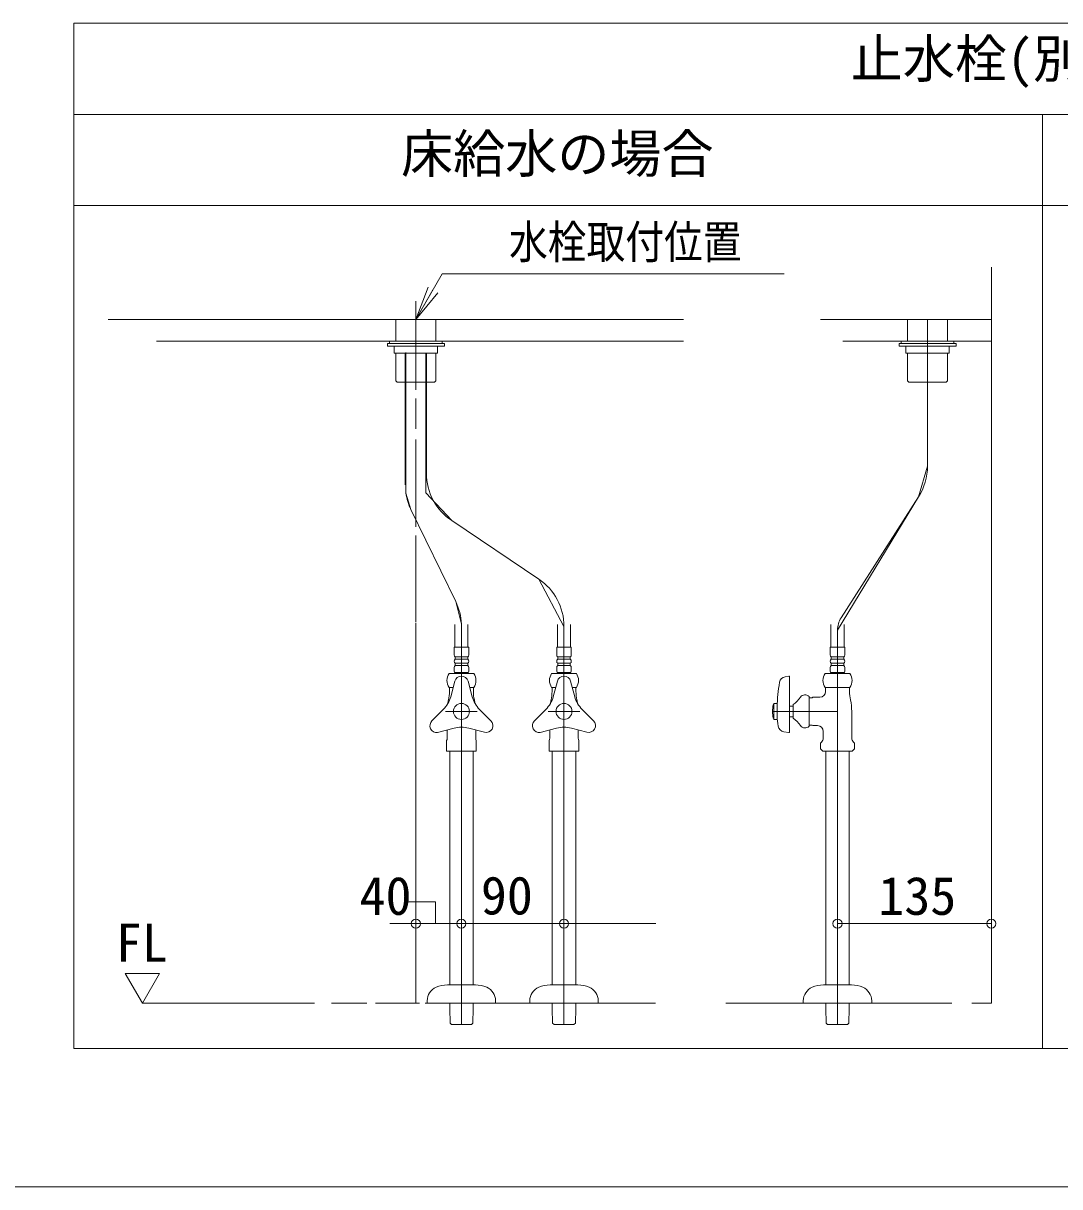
# Model space of a CAD drawing. Units: millimetres, scale not verified. Extents: x -1002 to 1011, y -687 to 676.
# Drawn here: x -43.9 to 354, y -687.1 to -240.3 of the extents above; entities that cross this region are included whole.
import ezdxf
from ezdxf.enums import TextEntityAlignment as Align

# ---------------------------------------------------------------- set-up
doc = ezdxf.new("R2010")
doc.units = ezdxf.units.MM
doc.header["$LTSCALE"] = 5
doc.layers.add('F-0', color=7, linetype='Continuous', lineweight=15)
doc.styles.add('ＭＳ ゴシック', font='')
doc.styles.get('ＭＳ ゴシック').set_extended_font_data('MS Gothic')

msp = doc.modelspace()

# ---------------------------------------------------------------- linework, layer by layer
at = {"layer": 'F-0', "lineweight": 18}
for p, q in [((-24.461, -634.044), (-24.461, -240.294)), ((-24.461, -240.294), (719.289, -240.294)), ((-24.461, -275.294), (719.289, -275.294)), ((347.414, -634.044), (347.414, -275.294)), ((347.414, -634.044), (-24.461, -634.044))]:
    msp.add_line(p, q, dxfattribs=at)
at = {"layer": 'F-0'}
for p, q in [((-24.461, -310.294), (347.414, -310.294)), ((347.414, -310.294), (719.289, -310.294)), ((327.726, -333.919), (327.726, -616.544)), ((106.789, -354.044), (116.892, -336.544)), ((116.892, -336.544), (248.142, -336.544)), ((106.789, -354.044), (111.457, -341.584)), ((106.789, -354.044), (113.351, -342.678)), ((106.789, -354.044), (115.246, -343.771)), ((106.789, -347.017), (106.789, -381.038)), ((-11.336, -354.044), (7.432, -354.044)), ((209.601, -354.044), (7.224, -354.044)), ((99.133, -354.044), (99.133, -362.357)), ((114.445, -362.357), (114.445, -354.044)), ((262.101, -354.044), (327.726, -354.044)), ((327.726, -354.044), (271.189, -354.044)), ((295.57, -362.357), (295.57, -354.044)), ((303.226, -410.36), (303.226, -354.044)), ((303.226, -410.36), (303.226, -354.044)), ((310.883, -354.044), (310.883, -362.357)), ((209.601, -362.357), (7.233, -362.357)), ((7.503, -362.357), (209.601, -362.357)), ((95.851, -363.232), (95.851, -364.325)), ((117.726, -363.232), (95.851, -363.232)), ((95.851, -364.325), (117.726, -364.325)), ((96.726, -362.357), (116.851, -362.357)), ((96.726, -363.232), (96.726, -362.357)), ((116.851, -363.232), (96.726, -363.232)), ((115.101, -364.325), (98.476, -364.325)), ((98.476, -364.325), (98.476, -366.95)), ((115.101, -366.95), (115.101, -364.325)), ((116.851, -362.357), (116.851, -363.232)), ((117.726, -364.325), (117.726, -363.232)), ((117.726, -363.888), (117.726, -364.325)), ((292.289, -364.325), (292.289, -363.232)), ((292.289, -363.232), (314.164, -363.232)), ((292.289, -363.888), (292.289, -364.325)), ((314.164, -364.325), (292.289, -364.325)), ((293.164, -362.357), (293.164, -363.232)), ((313.289, -362.357), (293.164, -362.357)), ((293.164, -363.232), (313.289, -363.232)), ((294.914, -364.325), (311.539, -364.325)), ((294.914, -366.95), (294.914, -364.325)), ((311.539, -364.325), (311.539, -366.95)), ((313.289, -363.232), (313.289, -362.357)), ((314.164, -363.232), (314.164, -364.325)), ((98.476, -366.95), (115.101, -366.95)), ((99.133, -366.95), (99.133, -377.625)), ((102.717, -417.485), (102.717, -366.95)), ((102.961, -366.69), (102.961, -420.738)), ((110.617, -366.95), (110.617, -420.601)), ((110.86, -413.126), (110.86, -366.95)), ((114.445, -377.625), (114.445, -366.95)), ((311.539, -366.95), (294.914, -366.95)), ((295.57, -377.625), (295.57, -366.95)), ((310.883, -366.95), (310.883, -377.625)), ((99.461, -377.954), (99.133, -377.625)), ((99.57, -378.063), (99.461, -377.954)), ((99.57, -378.063), (113.614, -378.063)), ((113.614, -378.063), (114.008, -378.063)), ((114.117, -377.954), (114.008, -378.063)), ((114.445, -377.625), (114.117, -377.954)), ((295.57, -377.625), (295.898, -377.954)), ((295.898, -377.954), (296.008, -378.063)), ((296.401, -378.063), (296.008, -378.063)), ((310.445, -378.063), (296.401, -378.063)), ((310.445, -378.063), (310.554, -377.954)), ((310.554, -377.954), (310.883, -377.625)), ((106.789, -384.332), (106.789, -396)), ((106.789, -400.118), (106.789, -433.61)), ((104.922, -427.055), (102.961, -420.738)), ((120.542, -431.287), (110.617, -420.601)), ((268.664, -473.342), (299.778, -422.149)), ((104.922, -427.055), (122.084, -462.331)), ((104.922, -427.055), (122.084, -462.331)), ((120.542, -431.287), (153.982, -453.739)), ((153.982, -453.739), (120.542, -431.287)), ((106.789, -437.041), (106.789, -470.088)), ((163.664, -471.901), (153.982, -453.739)), ((124.272, -471.049), (122.084, -462.331)), ((106.789, -470.56), (106.789, -489.199)), ((121.773, -471.163), (121.773, -479.913)), ((124.289, -471.901), (124.289, -479.913)), ((124.289, -471.901), (124.289, -504.544)), ((126.804, -479.913), (126.804, -471.163)), ((161.148, -471.163), (161.148, -479.913)), ((163.664, -471.901), (163.664, -479.913)), ((163.664, -471.901), (163.664, -504.544)), ((166.179, -479.913), (166.179, -471.163)), ((266.148, -479.913), (266.148, -471.163)), ((268.664, -473.342), (268.664, -479.913)), ((268.664, -473.342), (268.664, -624.747)), ((271.179, -471.163), (271.179, -479.913)), ((106.789, -476.611), (106.789, -593.293)), ((127.089, -479.913), (121.489, -479.913)), ((121.489, -479.913), (121.489, -482.866)), ((124.289, -479.913), (124.289, -624.747)), ((127.089, -482.866), (127.089, -479.913)), ((166.464, -479.913), (160.864, -479.913)), ((160.864, -479.913), (160.864, -482.866)), ((163.664, -479.913), (163.664, -624.747)), ((166.464, -482.866), (166.464, -479.913)), ((265.864, -479.913), (271.464, -479.913)), ((265.864, -482.866), (265.864, -479.913)), ((268.664, -479.913), (268.664, -504.544)), ((271.464, -479.913), (271.464, -482.866)), ((121.883, -483.632), (126.695, -483.632)), ((121.883, -484.507), (121.883, -483.632)), ((126.695, -484.507), (121.883, -484.507)), ((121.883, -486.038), (126.695, -486.038)), ((121.883, -486.913), (121.883, -486.038)), ((126.695, -486.913), (121.883, -486.913)), ((126.695, -483.632), (126.695, -484.507)), ((126.695, -486.038), (126.695, -486.913)), ((161.258, -483.632), (166.07, -483.632)), ((161.258, -484.507), (161.258, -483.632)), ((166.07, -484.507), (161.258, -484.507)), ((161.258, -486.038), (166.07, -486.038)), ((161.258, -486.913), (161.258, -486.038)), ((166.07, -486.913), (161.258, -486.913)), ((166.07, -483.632), (166.07, -484.507)), ((166.07, -486.038), (166.07, -486.913)), ((271.07, -483.632), (266.258, -483.632)), ((266.258, -483.632), (266.258, -484.507)), ((266.258, -484.507), (271.07, -484.507)), ((271.07, -486.038), (266.258, -486.038)), ((266.258, -486.038), (266.258, -486.913)), ((266.258, -486.913), (271.07, -486.913)), ((271.07, -484.507), (271.07, -483.632)), ((271.07, -486.913), (271.07, -486.038)), ((119.533, -489.975), (129.044, -489.975)), ((121.489, -487.679), (121.489, -489.1)), ((121.926, -489.538), (126.651, -489.538)), ((127.089, -489.1), (127.089, -487.679)), ((158.908, -489.975), (168.419, -489.975)), ((160.864, -487.679), (160.864, -489.1)), ((161.301, -489.538), (166.026, -489.538)), ((166.464, -489.1), (166.464, -487.679)), ((248.633, -491.214), (250.04, -491.017)), ((250.289, -512.386), (250.289, -491.233)), ((273.419, -489.975), (263.908, -489.975)), ((265.864, -489.1), (265.864, -487.679)), ((271.026, -489.538), (266.301, -489.538)), ((271.464, -487.679), (271.464, -489.1)), ((106.789, -495.006), (106.789, -593.895)), ((121.102, -495.357), (119.533, -495.357)), ((119.695, -495.357), (119.695, -496.237)), ((119.695, -495.357), (120.203, -495.357)), ((121.753, -492.927), (120.156, -498.889)), ((121.102, -495.357), (120.203, -495.357)), ((126.824, -492.927), (128.422, -498.889)), ((128.374, -495.357), (127.475, -495.357)), ((129.044, -495.357), (127.475, -495.357)), ((158.908, -495.357), (159.578, -495.357)), ((159.07, -495.357), (159.07, -496.237)), ((161.128, -492.927), (159.531, -498.889)), ((160.477, -495.357), (159.578, -495.357)), ((166.199, -492.927), (167.797, -498.889)), ((167.749, -495.357), (166.85, -495.357)), ((168.419, -495.357), (166.85, -495.357)), ((263.908, -495.357), (273.419, -495.357)), ((264.07, -495.357), (264.07, -496.237)), ((264.578, -495.357), (264.07, -495.357)), ((264.578, -495.357), (272.749, -495.357)), ((273.258, -495.357), (272.749, -495.357)), ((273.258, -495.357), (273.258, -496.237)), ((119.695, -496.237), (119.695, -496.888)), ((128.883, -496.237), (128.883, -496.888)), ((159.07, -496.237), (159.07, -496.888)), ((257.726, -498.826), (257.726, -510.263)), ((257.726, -499.294), (258.383, -499.294)), ((258.383, -499.294), (258.999, -499.294)), ((264.07, -496.237), (264.07, -496.888)), ((273.258, -496.237), (273.258, -496.888)), ((112.96, -508.157), (117.325, -503.792)), ((130.381, -504.544), (118.197, -504.544)), ((130.381, -504.544), (118.493, -504.544)), ((124.289, -504.544), (124.289, -624.747)), ((135.617, -508.157), (131.253, -503.792)), ((152.335, -508.157), (156.7, -503.792)), ((169.756, -504.544), (157.572, -504.544)), ((169.756, -504.544), (157.572, -504.544)), ((163.664, -504.544), (163.664, -624.747)), ((174.992, -508.157), (170.628, -503.792)), ((268.664, -504.544), (243.726, -504.544)), ((268.664, -504.544), (243.726, -504.544)), ((244.164, -501.482), (244.046, -501.919)), ((244.164, -507.607), (244.164, -501.482)), ((245.476, -501.482), (244.164, -501.482)), ((245.476, -501.482), (245.476, -507.607)), ((245.476, -502.794), (245.476, -506.294)), ((251.601, -502.466), (250.289, -502.466)), ((251.601, -507.169), (251.601, -501.919)), ((268.664, -624.747), (268.664, -504.544)), ((274.133, -504.544), (274.133, -514.789)), ((250.289, -506.622), (251.601, -506.622)), ((115.163, -512.638), (121.458, -510.951)), ((118.82, -511.658), (118.82, -514.789)), ((133.082, -512.548), (127.12, -510.951)), ((129.758, -514.789), (129.758, -511.658)), ((154.538, -512.638), (160.833, -510.951)), ((158.195, -511.658), (158.195, -514.789)), ((172.457, -512.548), (166.495, -510.951)), ((169.133, -514.789), (169.133, -511.658)), ((248.119, -512.333), (250.04, -512.603)), ((258.383, -509.794), (257.726, -509.794)), ((258.999, -509.794), (258.383, -509.794)), ((263.195, -512.2), (263.195, -514.789)), ((262.096, -516.794), (262.554, -516.336)), ((262.096, -516.794), (262.096, -518.867)), ((274.773, -516.336), (275.231, -516.794)), ((275.231, -518.867), (275.231, -516.794)), ((275.231, -518.867), (275.231, -516.794)), ((118.711, -519.857), (118.601, -519.747)), ((118.711, -519.857), (119.705, -519.857)), ((129.867, -519.857), (119.705, -519.857)), ((119.783, -609.544), (119.783, -519.857)), ((128.795, -519.857), (128.795, -609.544)), ((158.086, -519.857), (157.976, -519.747)), ((158.086, -519.857), (159.08, -519.857)), ((169.242, -519.857), (159.08, -519.857)), ((159.158, -609.544), (159.158, -519.857)), ((168.17, -519.857), (168.17, -609.544)), ((262.096, -518.867), (263.086, -519.857)), ((263.086, -519.857), (274.242, -519.857)), ((264.158, -519.857), (264.158, -609.544)), ((273.17, -609.544), (273.17, -519.857)), ((274.242, -519.857), (275.231, -518.867)), ((96.798, -586.008), (198.922, -586.008)), ((268.664, -586.008), (327.723, -586.008)), ((106.789, -593.895), (106.789, -605.548)), ((106.789, -596.725), (106.789, -603.295)), ((-4.774, -605.178), (8.351, -605.178)), ((1.789, -616.544), (-4.774, -605.178)), ((8.351, -605.178), (1.789, -616.544)), ((106.789, -605.732), (106.789, -616.544)), ((106.789, -606.237), (106.789, -616.544)), ((129.628, -609.544), (118.949, -609.544)), ((169.003, -609.544), (158.324, -609.544)), ((263.324, -609.544), (274.003, -609.544)), ((111.164, -615.669), (111.164, -616.544)), ((137.414, -616.544), (137.414, -615.669)), ((150.539, -615.669), (150.539, -616.544)), ((176.789, -616.544), (176.789, -615.669)), ((255.539, -616.544), (255.539, -615.669)), ((281.789, -615.669), (281.789, -616.544)), ((1.789, -616.544), (67.821, -616.544)), ((74.462, -616.544), (87.982, -616.544)), ((91.303, -616.544), (108.203, -616.544)), ((110.387, -616.544), (198.743, -616.544)), ((137.414, -616.544), (111.164, -616.544)), ((119.783, -617.699), (119.783, -616.546)), ((119.807, -618.622), (119.783, -617.699)), ((128.795, -617.699), (128.771, -618.622)), ((128.795, -616.546), (128.795, -617.699)), ((176.789, -616.544), (150.539, -616.544)), ((159.158, -617.699), (159.158, -616.546)), ((159.182, -618.622), (159.158, -617.699)), ((168.17, -617.699), (168.146, -618.622)), ((168.17, -616.546), (168.17, -617.699)), ((225.823, -616.544), (312.502, -616.544)), ((255.539, -616.544), (281.789, -616.544)), ((264.158, -616.544), (264.158, -617.699)), ((264.158, -617.699), (264.182, -618.622)), ((264.182, -618.622), (264.302, -624.239)), ((273.025, -624.239), (273.146, -618.622)), ((273.146, -618.622), (273.17, -617.699)), ((273.17, -617.699), (273.17, -616.544)), ((320.287, -616.544), (320.342, -616.544)), ((120.463, -624.747), (120.464, -624.747)), ((120.464, -624.747), (120.57, -624.747)), ((120.57, -624.747), (128.008, -624.747)), ((128.008, -624.747), (128.114, -624.747)), ((128.114, -624.747), (128.115, -624.747)), ((159.838, -624.747), (159.839, -624.747)), ((159.839, -624.747), (159.945, -624.747)), ((159.945, -624.747), (167.383, -624.747)), ((167.383, -624.747), (167.489, -624.747)), ((167.489, -624.747), (167.49, -624.747)), ((264.302, -624.239), (264.838, -624.747)), ((272.383, -624.747), (264.945, -624.747)), ((272.49, -624.747), (273.025, -624.239)), ((-1002.086, -687.064), (1002.034, -687.064))]:
    msp.add_line(p, q, dxfattribs=at)
at = {"layer": 'F-0', "lineweight": 18}
msp.add_lwpolyline([(719.289, -240.294), (719.289, -634.044), (347.414, -634.044)], dxfattribs=at)
at = {"layer": 'F-0'}
for points in [[(320.342, -616.544), (327.726, -616.544), (327.726, -333.919)], [(270.724, -362.357), (327.726, -362.357), (271.236, -362.357)], [(114.008, -378.063), (113.964, -378.063), (105.914, -378.063)], [(296.008, -378.063), (296.051, -378.063), (304.101, -378.063)], [(270.043, -468.627), (299.778, -422.149), (303.226, -410.36)], [(121.883, -489.538), (121.664, -489.757), (121.664, -489.975)], [(126.914, -489.975), (126.914, -489.757), (126.695, -489.538)], [(161.258, -489.538), (161.039, -489.757), (161.039, -489.975)], [(166.289, -489.975), (166.289, -489.757), (166.07, -489.538)], [(266.039, -489.975), (266.039, -489.757), (266.258, -489.538)], [(271.07, -489.538), (271.289, -489.757), (271.289, -489.975)], [(128.374, -495.357), (128.883, -495.357), (128.883, -496.237)], [(167.749, -495.357), (168.258, -495.357), (168.258, -496.237), (168.258, -496.888)], [(258.999, -499.294), (259.217, -499.075), (261.883, -499.075)], [(244.046, -507.169), (244.164, -507.607), (245.476, -507.607)], [(258.999, -509.794), (259.217, -510.013), (261.008, -510.013)], [(118.601, -515.743), (118.601, -518.867), (118.601, -519.747)], [(129.976, -515.743), (129.976, -519.747), (129.867, -519.857)], [(157.976, -515.743), (157.976, -518.867), (157.976, -519.747)], [(169.351, -515.743), (169.351, -519.747), (169.242, -519.857)], [(114.344, -585.888), (114.344, -577.616), (103.582, -577.616)], [(120.463, -624.747), (119.927, -624.239), (119.807, -618.622)], [(128.771, -618.622), (128.65, -624.239), (128.115, -624.747)], [(159.838, -624.747), (159.302, -624.239), (159.182, -618.622)], [(168.146, -618.622), (168.025, -624.239), (167.49, -624.747)], [(264.945, -624.747), (264.839, -624.747), (264.838, -624.747)], [(272.49, -624.747), (272.489, -624.747), (272.383, -624.747)]]:
    msp.add_lwpolyline(points, dxfattribs=at)
for centre, radius in [((124.289, -504.544), 3.062), ((163.664, -504.544), 3.062), ((106.789, -586.008), 1.75), ((106.789, -586.008), 1.75), ((124.289, -586.008), 1.75), ((124.289, -586.008), 1.75), ((163.664, -586.008), 1.75), ((163.664, -586.008), 1.75), ((268.664, -586.008), 1.75), ((268.664, -586.008), 1.75), ((327.723, -586.008), 1.75), ((327.723, -586.008), 1.75), ((327.723, -586.008), 1.75)]:
    msp.add_circle(centre, radius, dxfattribs=at)
for centre, radius, start, end in [((281.351, -410.36), 21.875, 327.39011, 0), ((132.735, -413.126), 21.875, 180, 236.12262), ((124.592, -417.485), 21.875, 188.55163, 205.94376), ((141.789, -471.901), 21.875, 0, 56.12262), ((102.414, -471.901), 21.875, 2.23046, 25.94376), ((277.414, -473.342), 8.75, 147.39011, 180), ((102.414, -471.901), 21.875, 0, 2.23046), ((122.43, -482.866), 0.941, 180, 234.43222), ((122.43, -485.272), 0.941, 125.56778, 234.43222), ((122.43, -487.679), 0.941, 125.56778, 180), ((126.148, -482.866), 0.941, 305.56778, 0), ((126.148, -485.272), 0.941, 305.56778, 54.43222), ((126.148, -487.679), 0.941, 0, 54.43222), ((161.805, -482.866), 0.941, 180, 234.43222), ((161.805, -485.272), 0.941, 125.56778, 234.43222), ((161.805, -487.679), 0.941, 125.56778, 180), ((165.523, -482.866), 0.941, 305.56778, 0), ((165.523, -485.272), 0.941, 305.56778, 54.43222), ((165.523, -487.679), 0.941, 0, 54.43222), ((266.805, -482.866), 0.941, 180, 234.43222), ((266.805, -485.272), 0.941, 125.56778, 234.43222), ((266.805, -487.679), 0.941, 125.56778, 180), ((270.523, -482.866), 0.941, 305.56778, 0), ((270.523, -485.272), 0.941, 305.56778, 54.43222), ((270.523, -487.679), 0.941, 0, 54.43222), ((123.523, -492.666), 4.812, 146.00705, 213.99295), ((121.926, -489.1), 0.438, 180, 270), ((124.289, -493.607), 2.625, 15, 165), ((126.651, -489.1), 0.438, 270, 0), ((125.054, -492.666), 4.812, 326.00705, 33.99295), ((162.898, -492.666), 4.812, 146.00705, 213.99295), ((161.301, -489.1), 0.438, 180, 270), ((163.664, -493.607), 2.625, 15, 165), ((166.026, -489.1), 0.438, 270, 0), ((164.429, -492.666), 4.812, 326.00705, 33.99295), ((248.998, -493.814), 2.625, 98, 170.1971), ((250.07, -491.233), 0.219, 0, 98), ((267.898, -492.666), 4.812, 146.00705, 213.99295), ((266.301, -489.1), 0.438, 180, 270), ((271.026, -489.1), 0.438, 270, 0), ((269.429, -492.666), 4.812, 326.00705, 33.99295), ((311.101, -504.544), 65.648, 170.1971, 178.47247), ((109.591, -496.058), 10.938, 315, 345), ((138.508, -504.544), 19.688, 166.9604, 171.25756), ((105.449, -496.888), 14.246, 346.9604, 0), ((138.987, -496.058), 10.938, 195, 225), ((143.129, -496.888), 14.246, 180, 193.0396), ((110.07, -504.544), 19.688, 8.74244, 13.0396), ((148.966, -496.058), 10.938, 315, 345), ((177.883, -504.544), 19.688, 166.9604, 171.25756), ((144.824, -496.888), 14.246, 346.9604, 0), ((178.362, -496.058), 10.938, 195, 225), ((182.504, -496.888), 14.246, 180, 193.0396), ((149.445, -504.544), 19.688, 8.74244, 13.0396), ((245.736, -493.21), 10.5, 303.95919, 326.04081), ((256.195, -500.388), 2.188, 45.573, 143.1301), ((261.883, -496.888), 2.188, 270, 0), ((287.504, -496.888), 14.246, 180, 193.0396), ((254.445, -504.544), 19.688, 0, 13.0396), ((254.664, -504.544), 10.938, 166.70293, 180), ((254.664, -504.544), 10.938, 180, 193.29707), ((254.664, -504.544), 10.938, 166.11346, 166.70293), ((114.817, -510.013), 2.625, 135, 277.52424), ((133.761, -510.013), 2.625, 255, 45), ((154.192, -510.013), 2.625, 135, 277.52424), ((173.136, -510.013), 2.625, 255, 45), ((254.664, -504.544), 10.938, 193.29707, 193.88654), ((278.25, -504.703), 32.812, 182.77864, 189.59149), ((245.736, -515.878), 10.5, 33.95919, 56.04081), ((124.289, -521.516), 10.938, 75, 105), ((163.664, -521.516), 10.938, 75, 105), ((248.485, -509.733), 2.625, 189.59149, 261.99591), ((250.07, -512.386), 0.219, 261.99591, 0), ((256.195, -508.7), 2.188, 216.8699, 314.427), ((261.008, -512.2), 2.188, 0, 90), ((116.633, -514.789), 2.188, 334.15807, 0), ((131.945, -514.789), 2.188, 180, 205.84193), ((156.008, -514.789), 2.188, 334.15807, 0), ((171.32, -514.789), 2.188, 180, 205.84193), ((261.008, -514.789), 2.188, 315, 0), ((276.32, -514.789), 2.188, 180, 225), ((116.851, -615.669), 5.688, 113.55646, 180), ((118.949, -620.482), 10.938, 90, 113.55646), ((129.628, -620.482), 10.938, 66.44354, 90), ((131.726, -615.669), 5.688, 0, 66.44354), ((156.226, -615.669), 5.688, 113.55646, 180), ((158.324, -620.482), 10.938, 90, 113.55646), ((169.003, -620.482), 10.938, 66.44354, 90), ((171.101, -615.669), 5.688, 0, 66.44354), ((261.226, -615.669), 5.688, 113.55646, 180), ((263.324, -620.482), 10.938, 90, 113.55646), ((274.003, -620.482), 10.938, 66.44354, 90), ((276.101, -615.669), 5.688, 0, 66.44354)]:
    msp.add_arc(centre, radius, start, end, dxfattribs=at)

# ---------------------------------------------------------------- texts
at = {"layer": 'F-0', "style": 'ＭＳ ゴシック'}
for s, p in [('止水栓(別途手配)参考位置', (273.733, -265.61)), ('床給水の場合', (101.093, -302.067)), ('40', (85.172, -587.057)), ('90', (131.756, -586.914)), ('135', (284.333, -587.057)), ('FL', (-8.413, -605.064))]:
    msp.add_text(s, height=14.66, dxfattribs=at).set_placement(p, align=Align.BOTTOM_LEFT)
at = {"layer": 'F-0', "style": 'ＭＳ ゴシック', "width": 0.85}
msp.add_text('水栓取付位置', height=12.83, dxfattribs=at).set_placement((142.559, -334.511), align=Align.BOTTOM_LEFT)

doc.saveas('drawing.dxf')
